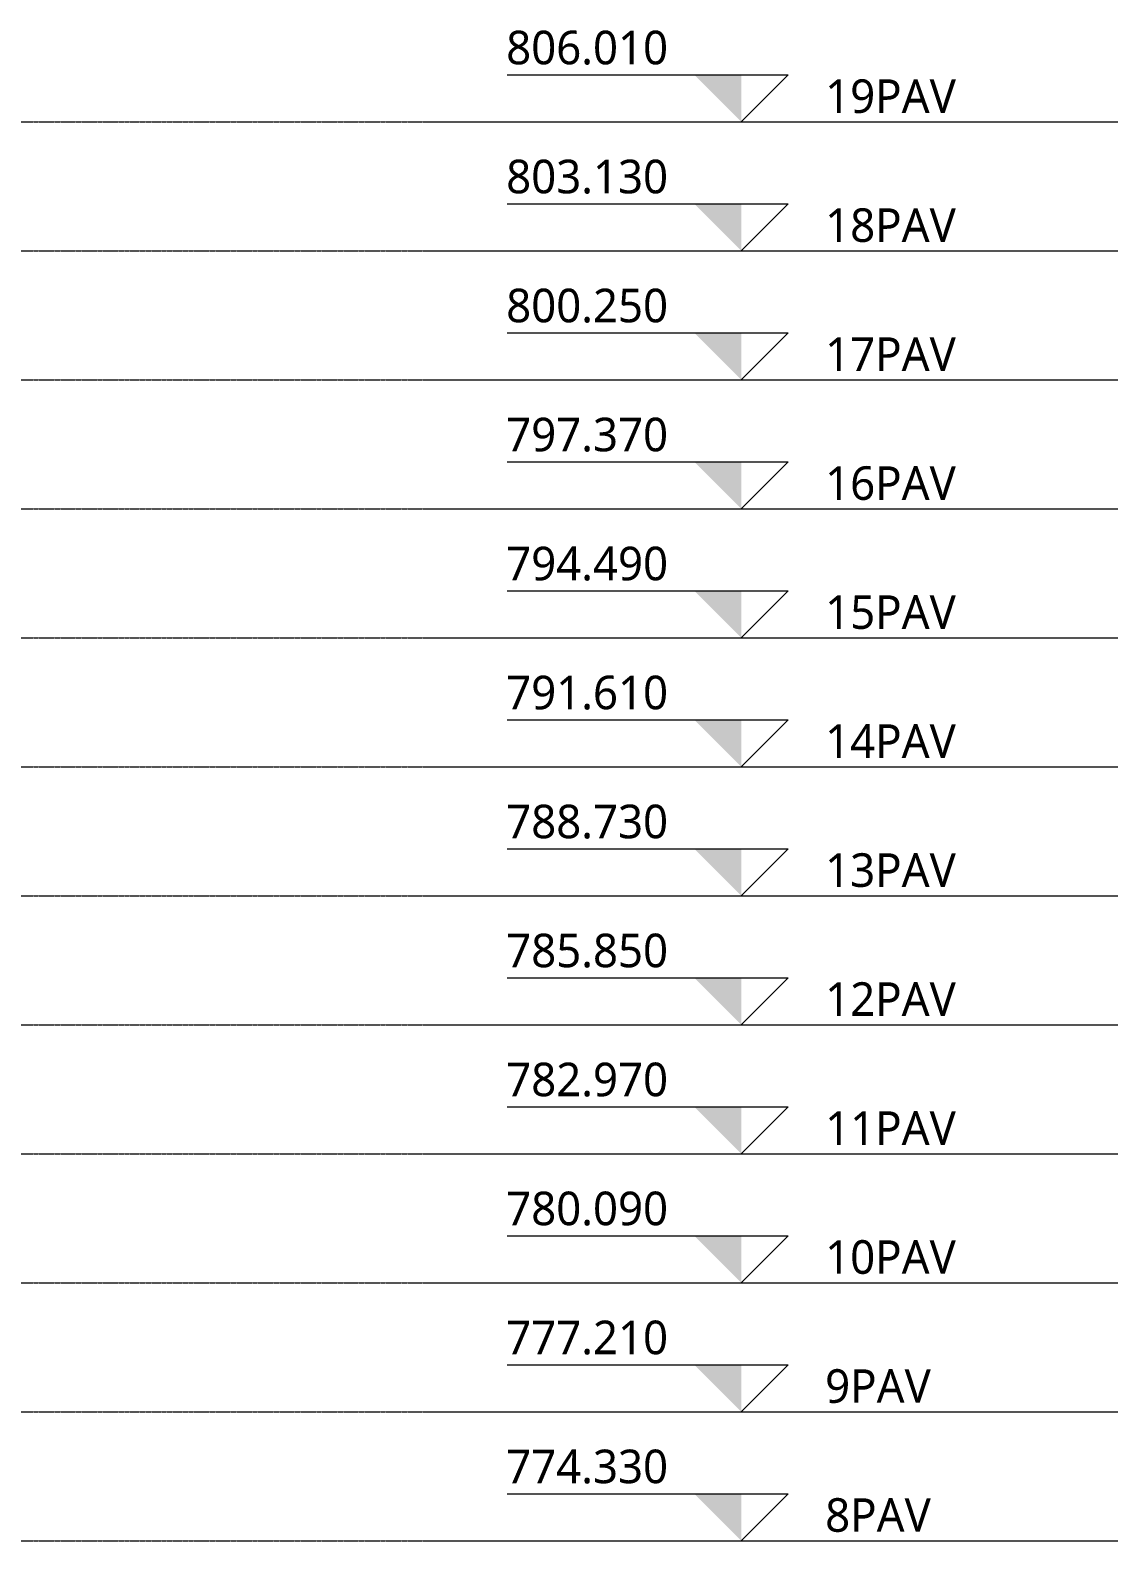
# Model space of a CAD drawing. Header units: centimetres. Extents: x -1475 to 26323, y -1238 to 84208.
# Drawn here: x 15404 to 17832, y 77433 to 80806 of the extents above; entities that cross this region are included whole.
import ezdxf

# ---------------------------------------------------------------- set-up
doc = ezdxf.new("R2010")
doc.units = ezdxf.units.CM
doc.linetypes.add('Centro', pattern=[3.175, 0.635, -0.47625, 1.5875, -0.47625])
doc.layers.add('A-FLOR-LEVL', color=7, linetype='Continuous', lineweight=9)
doc.styles.add('Gadugi_6', font='gadugi.ttf', dxfattribs={"height": 75})

# ---------------------------------------------------------------- blocks, each defined once
blk = doc.blocks.new('Nível - NÍVEL - CORTE ESQUEMÁTICO-903305-CT301 - CORTE ESQ_ DSUP')
at = {"layer": 'A-FLOR-LEVL'}
blk.add_hatch(color=256, dxfattribs=at).paths.add_polyline_path([(2311.4, 76962.2), (2311.4, 76857.1), (2206.3, 76962.2)], flags=0)
for p, q in [((1788.5, 76962.2), (2416.4, 76962.2)), ((2311.4, 76857.1), (2416.4, 76962.2)), ((1605.9, 76857.1), (3152.1, 76857.1))]:
    blk.add_line(p, q, dxfattribs=at)

msp = doc.modelspace()

# ---------------------------------------------------------------- linework, layer by layer
at = {"layer": 'A-FLOR-LEVL', "linetype": 'Centro'}
for p, q in [((13155.75, 80601), (16954.35, 80601)), ((13155.75, 80313), (16954.35, 80313)), ((13155.75, 80025), (16954.35, 80025)), ((13155.75, 79737), (16954.35, 79737)), ((13155.75, 79449), (16954.35, 79449)), ((13155.75, 79161), (16954.35, 79161)), ((13155.75, 78873), (16954.35, 78873)), ((13155.75, 78585), (16954.35, 78585)), ((13155.75, 78297), (16954.35, 78297)), ((13155.75, 78009), (16954.35, 78009)), ((13155.75, 77721), (16954.35, 77721)), ((13155.75, 77433), (16954.35, 77433))]:
    msp.add_line(p, q, dxfattribs=at)

# ---------------------------------------------------------------- block references
at = {"layer": 'A-FLOR-LEVL'}
for p in [(14679.75, 3744), (14679.75, 3456), (14679.75, 3168), (14679.75, 2880), (14679.75, 2592), (14679.75, 2304), (14679.75, 2016), (14679.75, 1728), (14679.75, 1440), (14679.75, 1152), (14679.75, 864), (14679.75, 576)]:
    msp.add_blockref('Nível - NÍVEL - CORTE ESQUEMÁTICO-903305-CT301 - CORTE ESQ_ DSUP', p, dxfattribs=at)

# ---------------------------------------------------------------- texts
at = {"layer": 'A-FLOR-LEVL', "char_height": 75, "attachment_point": 1, "style": 'Gadugi_6'}
for s, insert, width in [('806.010', (16466.39, 80804.57), 436.9197), ('19PAV', (17178.5, 80696.05), 372.7847), ('803.130', (16466.39, 80516.57), 436.9197), ('18PAV', (17178.5, 80408.05), 372.7847), ('800.250', (16466.39, 80228.57), 436.9197), ('17PAV', (17178.5, 80120.05), 372.7847), ('797.370', (16466.39, 79940.57), 436.9197), ('16PAV', (17178.5, 79832.05), 372.7847), ('794.490', (16466.39, 79652.57), 436.9197), ('15PAV', (17178.5, 79544.05), 372.7847), ('791.610', (16466.39, 79364.57), 436.9197), ('14PAV', (17178.5, 79256.05), 372.7847), ('788.730', (16466.39, 79076.57), 436.9197), ('13PAV', (17178.5, 78968.05), 372.7847), ('785.850', (16466.39, 78788.57), 436.9197), ('12PAV', (17178.5, 78680.05), 372.7847), ('782.970', (16466.39, 78500.57), 436.9197), ('11PAV', (17178.5, 78392.05), 372.7847), ('780.090', (16466.39, 78212.57), 436.9197), ('10PAV', (17178.5, 78104.05), 372.7847), ('777.210', (16466.39, 77924.57), 436.9197), ('9PAV', (17178.5, 77816.05), 304.6412), ('774.330', (16466.39, 77636.57), 436.9197), ('8PAV', (17178.5, 77528.05), 304.6412)]:
    msp.add_mtext(s, dxfattribs=dict(at, insert=insert, width=width))

doc.saveas('drawing.dxf')
